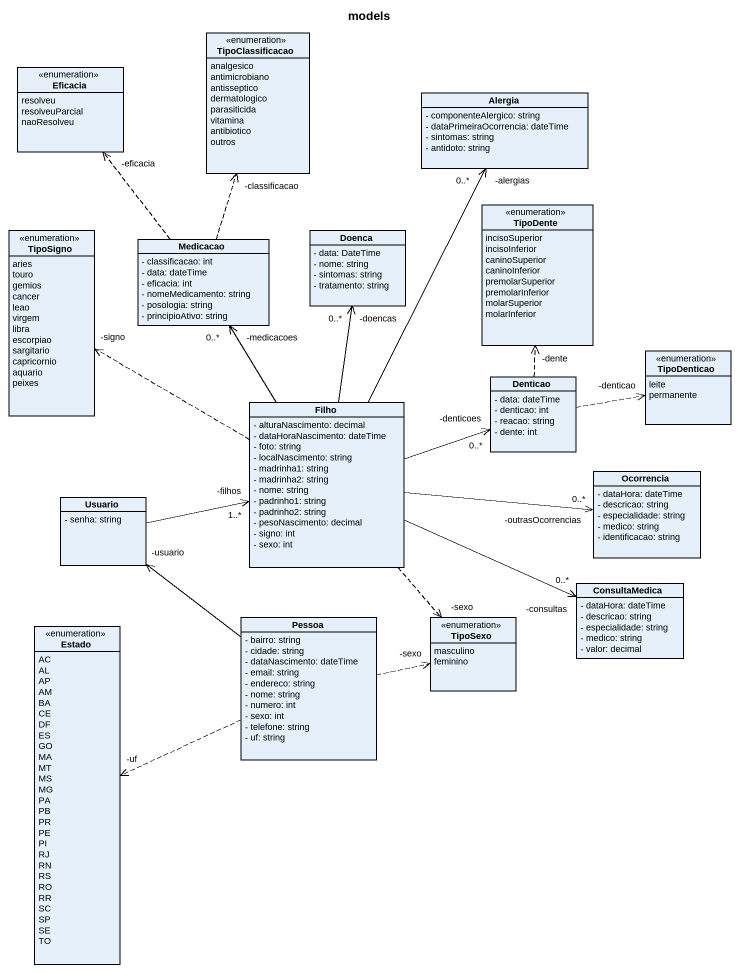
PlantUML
@startuml
title models
hide circle
hide empty members
skinparam classAttributeIconSize 0
enum TipoClassificacao {
  analgesico
  antimicrobiano
  antisseptico
  dermatologico
  parasiticida
  vitamina
  antibiotico
  outros
}
enum Eficacia {
  resolveu
  resolveuParcial
  naoResolveu
}
class Alergia {
  - componenteAlergico: string
  - dataPrimeiraOcorrencia: dateTime
  - sintomas: string
  - antidoto: string
}
enum TipoSigno {
  aries
  touro
  gemios
  cancer
  leao
  virgem
  libra
  escorpiao
  sargitario
  capricornio
  aquario
  peixes
}
class Doenca {
  - data: DateTime
  - nome: string
  - sintomas: string
  - tratamento: string
}
enum TipoDente {
  incisoSuperior
  incisoInferior
  caninoSuperior
  caninoInferior
  premolarSuperior
  premolarInferior
  molarSuperior
  molarInferior
}
class Medicacao {
  - classificacao: int
  - data: dateTime
  - eficacia: int
  - nomeMedicamento: string
  - posologia: string
  - principioAtivo: string
}
enum TipoDenticao {
  leite
  permanente
}
class Denticao {
  - data: dateTime
  - denticao: int
  - reacao: string
  - dente: int
}
class Filho {
  - alturaNascimento: decimal
  - dataHoraNascimento: dateTime
  - foto: string
  - localNascimento: string
  - madrinha1: string
  - madrinha2: string
  - nome: string
  - padrinho1: string
  - padrinho2: string
  - pesoNascimento: decimal
  - signo: int
  - sexo: int
}
class Usuario {
  - senha: string
}
class Ocorrencia {
  - dataHora: dateTime
  - descricao: string
  - especialidade: string
  - medico: string
  - identificacao: string
}
class ConsultaMedica {
  - dataHora: dateTime
  - descricao: string
  - especialidade: string
  - medico: string
  - valor: decimal
}
class Pessoa {
  - bairro: string
  - cidade: string
  - dataNascimento: dateTime
  - email: string
  - endereco: string
  - nome: string
  - numero: int
  - sexo: int
  - telefone: string
  - uf: string
}
enum TipoSexo {
  masculino
  feminino
}
enum Estado {
  AC
  AL
  AP
  AM
  BA
  CE
  DF
  ES
  GO
  MA
  MT
  MS
  MG
  PA
  PB
  PR
  PE
  PI
  RJ
  RN
  RS
  RO
  RR
  SC
  SP
  SE
  TO
}
Medicacao .up.> "-classificacao" TipoClassificacao
Medicacao .up.> "-eficacia" Eficacia
Denticao .up.> "-dente" TipoDente
Denticao .right.> "-denticao" TipoDenticao
Filho -up-> "-alergias\n0..*" Alergia
Filho .left.> "-signo" TipoSigno
Filho -up-> "-doencas\n0..*" Doenca
Filho -up-> "-medicacoes\n0..*" Medicacao
Filho -right-> "-denticoes\n0..*" Denticao
Filho -right-> "-outrasOcorrencias\n0..*" Ocorrencia
Filho -right-> "-consultas\n0..*" ConsultaMedica
Filho ..> "-sexo" TipoSexo
Usuario -right-> "-filhos\n1..*" Filho
Usuario "-usuario" <-- Pessoa
Pessoa .right.> "-sexo" TipoSexo
Pessoa .left.> "-uf" Estado
@enduml
